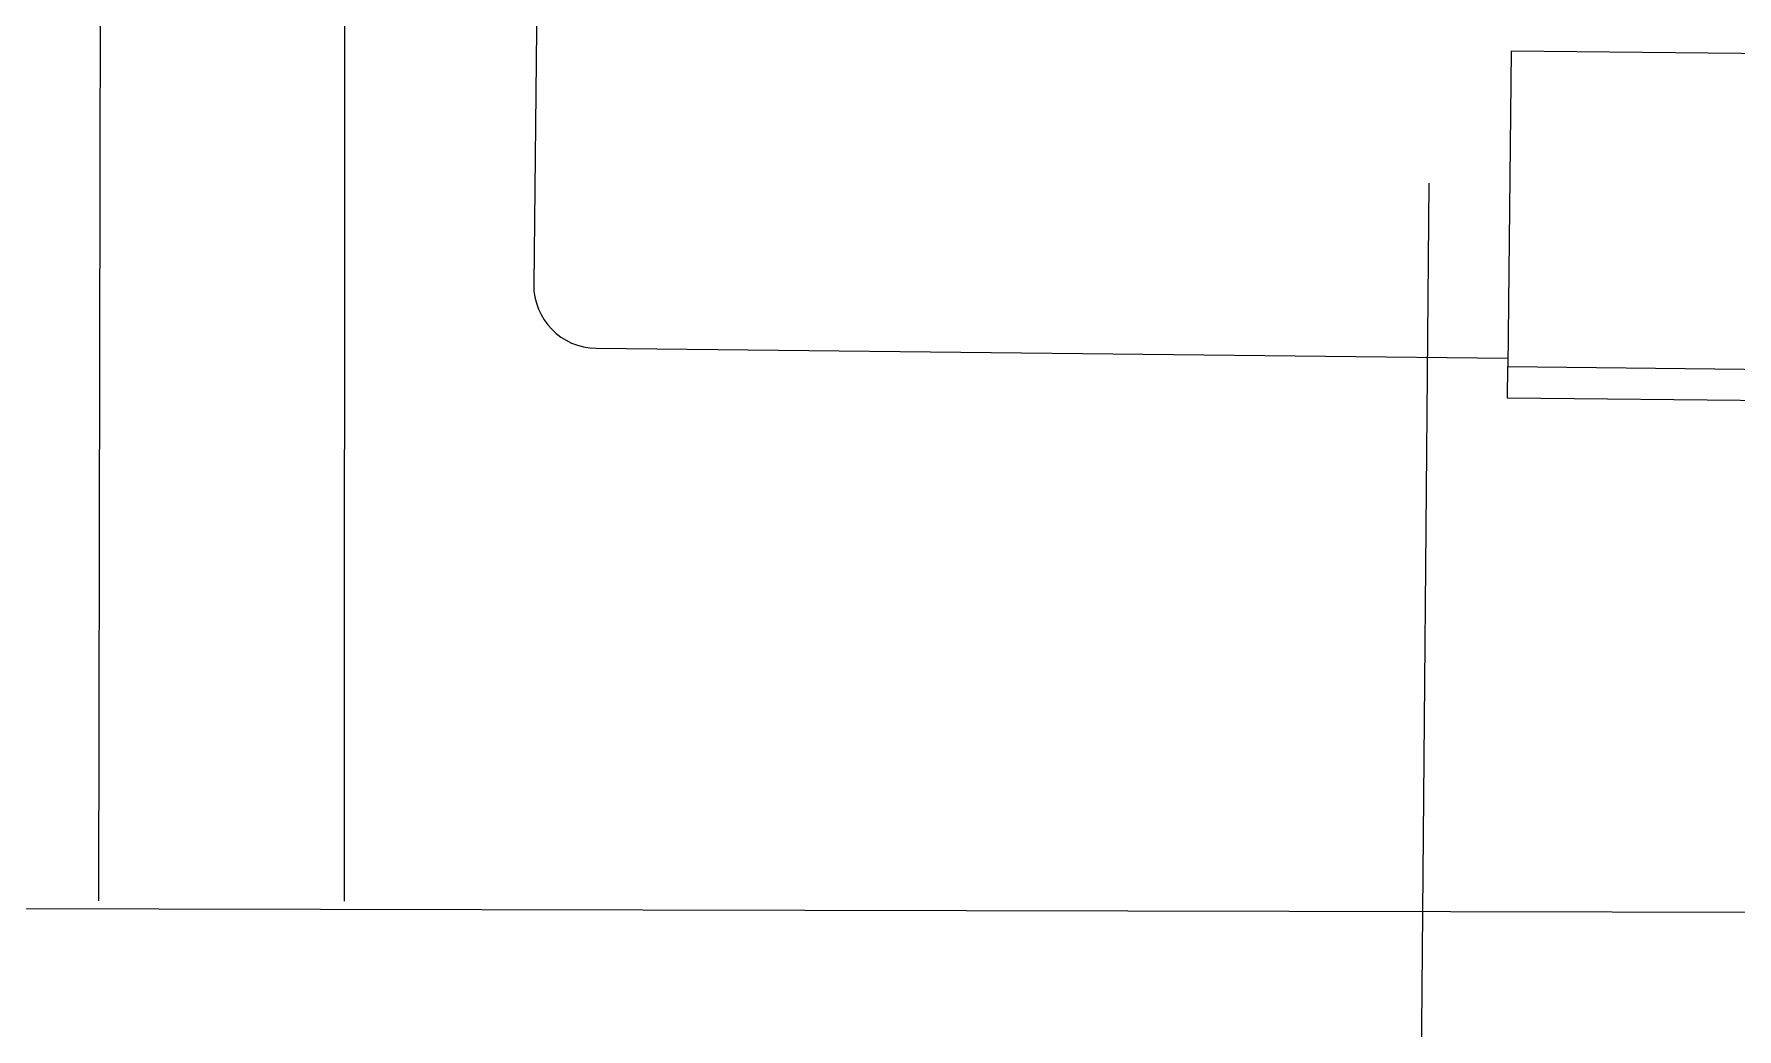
# Model space of a CAD drawing. Header units: inches. Extents: x 164.3 to 247.9, y 15.6 to 56.7.
# Drawn here: x 218.405 to 219.252, y 30.155 to 30.65 of the extents above; entities that cross this region are included whole.
import ezdxf

# ---------------------------------------------------------------- set-up
doc = ezdxf.new("R2010")
doc.units = ezdxf.units.IN
doc.header["$MEASUREMENT"] = 0
doc.layers.get('0').update_dxf_attribs({"lineweight": 0})
doc.layers.add('WALL 1 100', color=250, linetype='Continuous', lineweight=9)
doc.layers.add('провода', color=1, linetype='Continuous', lineweight=5)

msp = doc.modelspace()

# ---------------------------------------------------------------- linework, layer by layer
at = {"color": 7, "linetype": 'ByBlock', "lineweight": -2}
for p, q in [((218.65586, 30.74446), (218.65349, 30.52547)), ((219.13981, 30.64159), (219.13811, 30.48466)), ((219.92449, 30.63311), (219.13981, 30.64159)), ((218.68454, 30.49375), (219.13816, 30.48885)), ((219.13794, 30.46896), (219.13811, 30.48466)), ((219.13811, 30.48466), (219.92279, 30.47618)), ((219.92262, 30.46048), (219.13794, 30.46896))]:
    msp.add_line(p, q, dxfattribs=at)
msp.add_arc((218.68488, 30.52514), 0.03139, 179.38083, 269.38083, dxfattribs=at)
at = {"layer": 'WALL 1 100', "color": 0}
for p, q in [((218.44052, 31.91651), (218.43689, 30.21881)), ((218.55991, 31.91651), (218.5592, 30.21864))]:
    msp.add_line(p, q, dxfattribs=at)
msp.add_lwpolyline([(221.88075, 30.20755), (208.28262, 30.23614)], dxfattribs=at)
at = {"layer": 'провода', "color": 1}
msp.add_line((219.09485, 30.10211), (219.09902, 30.57594), dxfattribs=at)

doc.saveas('drawing.dxf')
